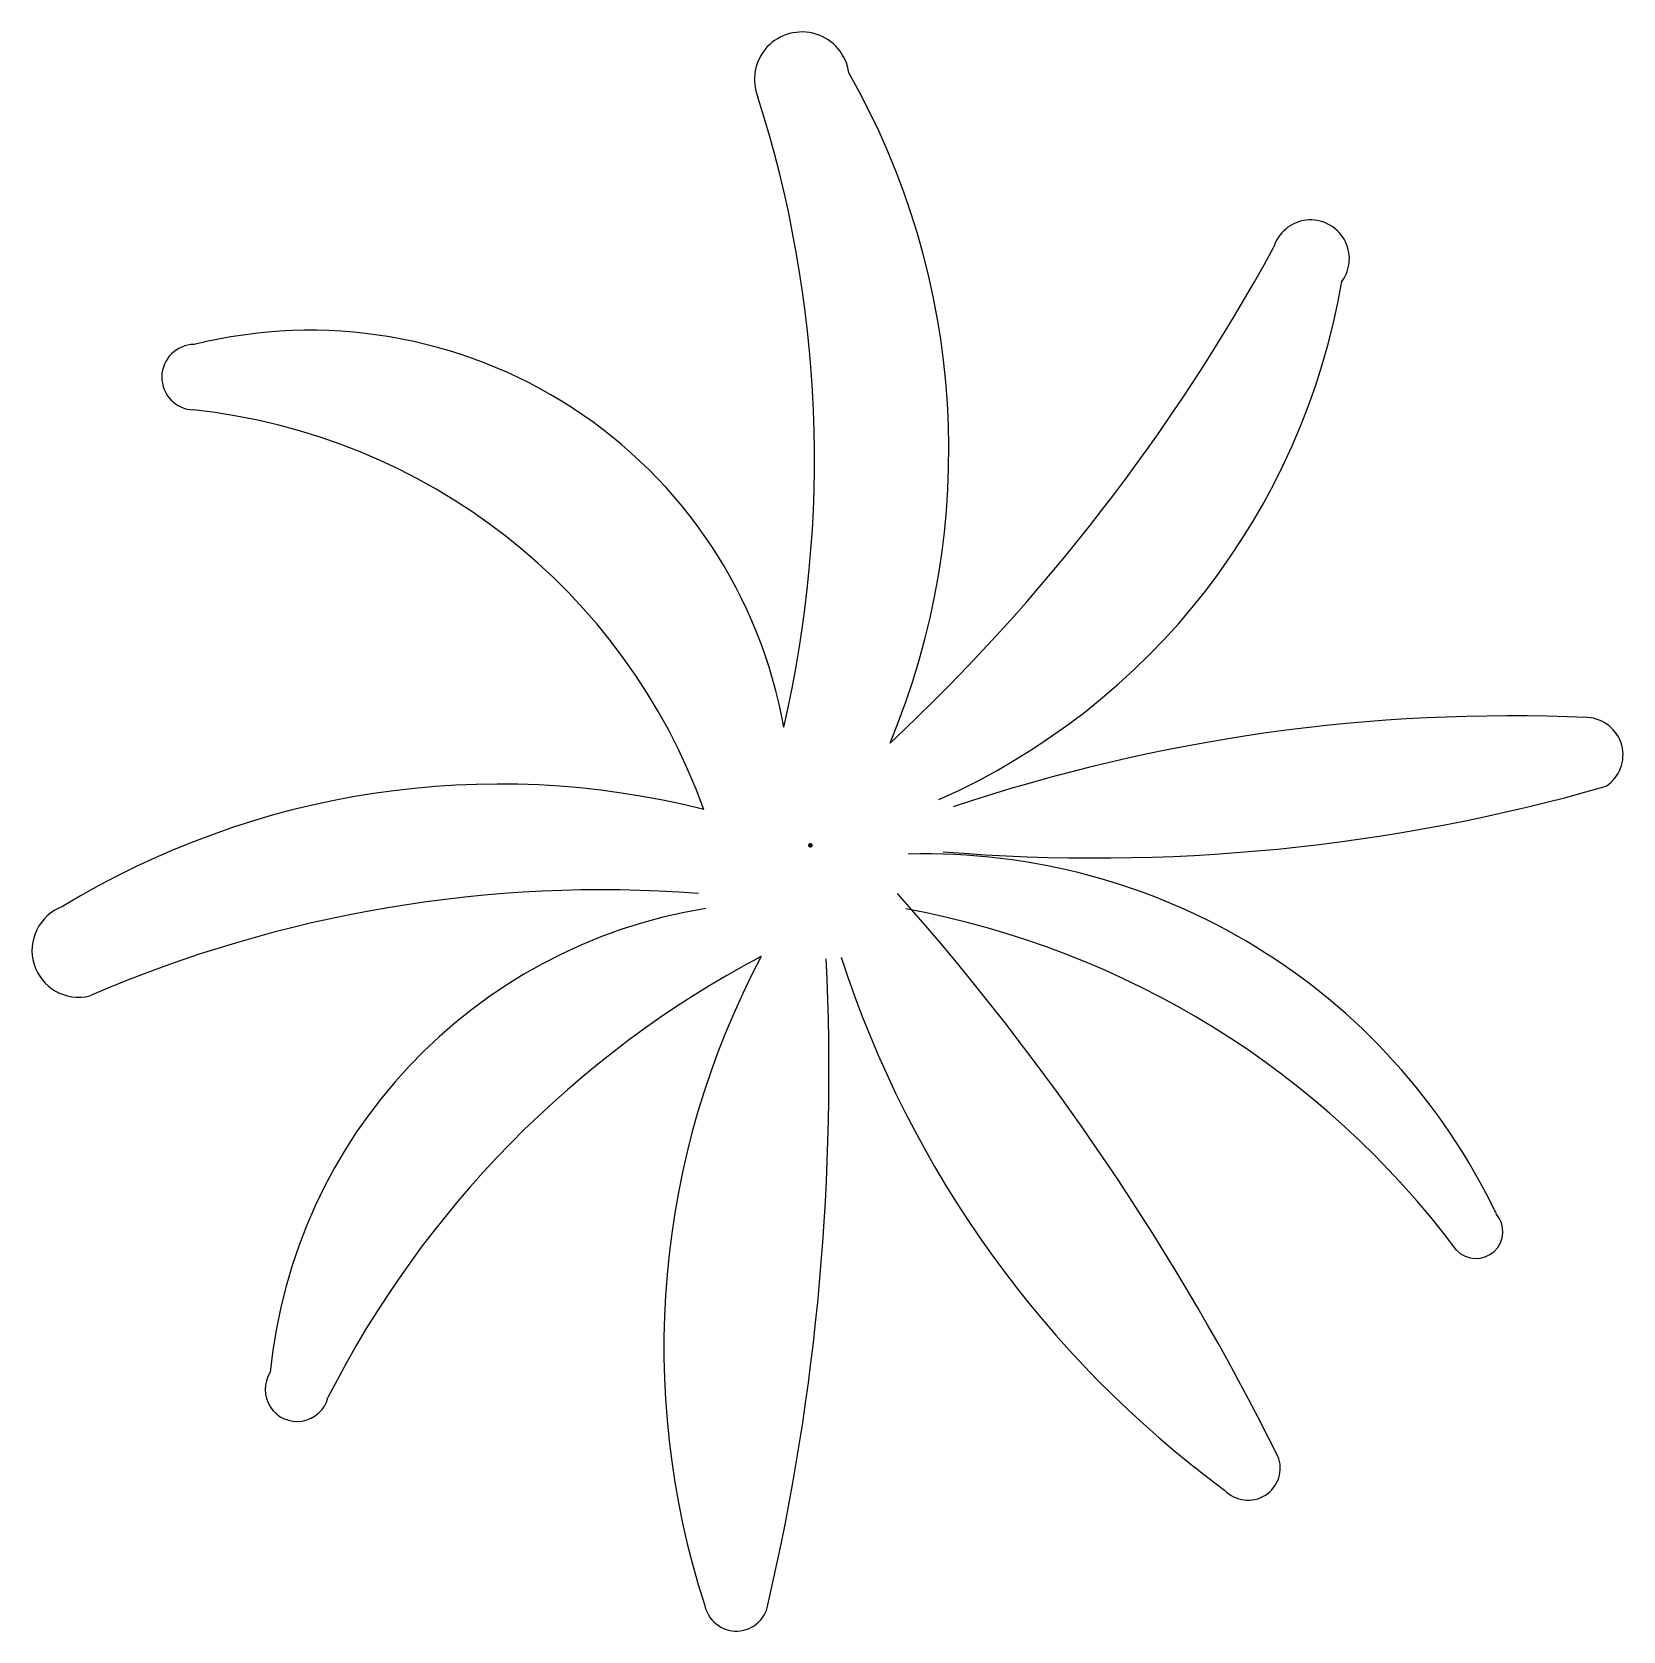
# Model space of a CAD drawing. Extents: x -0.96 to 1.01, y -0.97 to 1.02.
import ezdxf

# ---------------------------------------------------------------- set-up
doc = ezdxf.new("R2010")
doc.units = 0
doc.header["$LTSCALE"] = 0.01
doc.header["$MEASUREMENT"] = 0
doc.layers.get('0').update_dxf_attribs({"lineweight": 20})

msp = doc.modelspace()

# ---------------------------------------------------------------- linework, layer by layer
at = {"color": 0, "linetype": 'ByBlock', "lineweight": -2, "const_width": 0.00286}
msp.add_lwpolyline([(0.0008, 0.0077, 1), (0.0037, 0.0077, 1)], format="xyb", close=True, dxfattribs=at)
at = {"color": 0, "linetype": 'ByBlock', "lineweight": -2}
for centre, radius, start, end in [((-0.0083, 0.958), 0.0588, 7.9341, 202.186), ((-0.7703, 0.4983), 0.9443, 337.3413, 29.6993), ((-1.4651, 0.4869), 1.4724, 346.9431, 17.7498), ((0.6228, 0.7356), 0.048, 323.5629, 163.3338), ((-1.5793, 1.9259), 2.4563, 313.1689, 331.38), ((-0.1884, 0.8523), 0.8621, 293.963, 350.304), ((-0.618, 0.0504), 0.5963, 10.0224, 103.9733), ((-0.7617, 0.5885), 0.0406, 90.4208, 268.0505), ((-0.8426, -0.2063), 0.7583, 19.9326, 83.9815), ((0.8701, -1.9991), 2.1674, 87.4583, 108.58), ((0.9638, 0.1198), 0.0465, 303.279, 87.0486), ((-0.3837, -0.9577), 1.0414, 75.885, 121.3542), ((0.356, 2.291), 2.299, 265.2878, 285.9906), ((0.1454, -0.787), 0.784, 25.5203, 91.5989), ((-0.2559, -1.6498), 1.6023, 85.7338, 113.3793), ((-2.2976, -2.1878), 3.2187, 26.53, 41.5718), ((-0.9053, -0.1227), 0.058, 110.4074, 283.549), ((-0.0238, -0.7092), 0.647, 99.217, 174.3945), ((-0.0766, -1.1523), 1.0989, 36.7638, 79.6569), ((0.5348, -1.2504), 1.2678, 117.9084, 153.1338), ((0.8544, -0.6151), 1.0339, 152.022, 197.9825), ((-2.8785, -0.2751), 2.9038, 346.9456, 2.802), ((1.308, 0.279), 1.3323, 197.9333, 233.5286), ((0.8279, -0.4715), 0.0334, 223.6423, 41.6687), ((-0.6345, -0.6675), 0.0396, 147.1402, 345.4437), ((0.5451, -0.7648), 0.04, 223.4324, 21.7224), ((-0.0896, -0.9271), 0.04, 190.31, 354.3939)]:
    msp.add_arc(centre, radius, start, end, dxfattribs=at)

doc.saveas('drawing.dxf')
